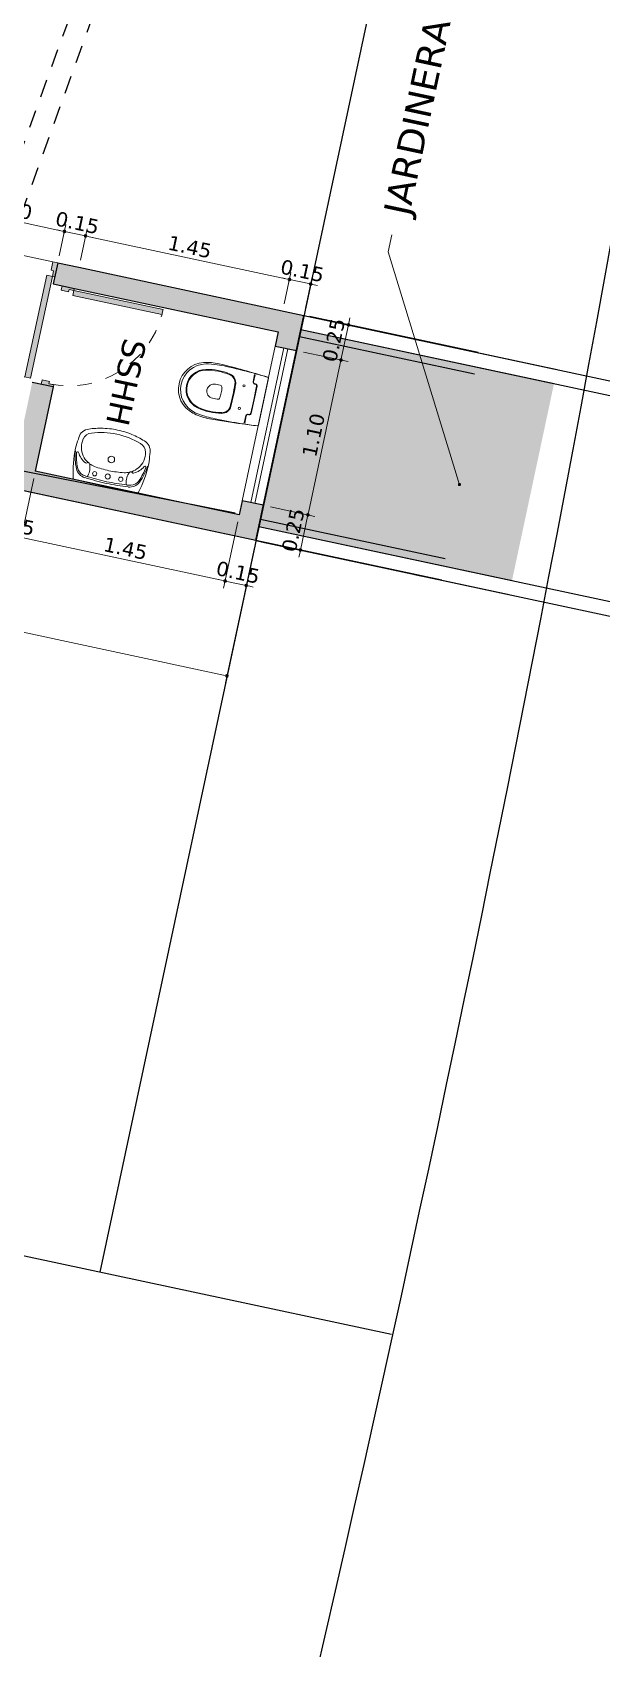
# Model space of a CAD drawing. Header units: millimetres. Extents: x 547073 to 557369, y 9424164 to 9429566.
# Drawn here: x 548957.96 to 548961.92, y 9428029.46 to 9428040.7 of the extents above; entities that cross this region are included whole.
import ezdxf
from ezdxf import colors
from ezdxf.entities.mleader import LeaderData, LeaderLine
from ezdxf.enums import TextEntityAlignment as Align
from ezdxf.math import Vec2, Vec3

# ---------------------------------------------------------------- set-up
doc = ezdxf.new("R2010")
doc.units = ezdxf.units.MM
doc.linetypes.add('HIDDEN2', pattern=[0.1875, 0.125, -0.0625])
for name, color, linetype, lineweight in [('- Cotas', 173, 'Continuous', 13), ('- Mobiliario', 30, 'Continuous', 13), ('- Muro', 4, 'Continuous', 25), ('- Muro.Bajo', 2, 'Continuous', 18), ('- Puertas', 1, 'Continuous', 13), ('- Texto', 5, 'Continuous', 13), ('- Vidrio', 151, 'Continuous', 5), ('a_MUEBLE', 3, 'Continuous', 5), ('GRASS', 81, 'Continuous', 0), ('PARQUES', 82, 'Continuous', 0), ('textos', 52, 'Continuous', 20), ('trazado manzanas', 6, 'Continuous', 25), ('trazado vias', 254, 'Continuous', 25), ('ZZZ - ELEVACIÓN 6', 250, 'Continuous', 5)]:
    doc.layers.add(name, color=color, linetype=linetype, lineweight=lineweight)
doc.layers.add('- Hatch', color=7, linetype='Continuous', lineweight=9, true_color=0x636363)
doc.styles.add('- Txt K', font='verdana.ttf', dxfattribs={"height": 0.15})
doc.styles.add('B&B - Txt K', font='verdana.ttf', dxfattribs={"height": 0.1})
doc.dimstyles.new('1EN100 - MENORES', dxfattribs={"dimtxt": 0.1, "dimasz": 0.025, "dimexe": 0.05, "dimexo": 0.05, "dimgap": 0.025, "dimtad": 1, "dimzin": 1, "dimdsep": 46, "dimtxsty": 'B&B - Txt K', "dimblk": 'DOT', "dimcen": 0, "dimdle": 0.1, "dimclrd": 256, "dimclre": 256, "dimclrt": 7, "dimaunit": 1, "dimazin": 0, "dimtfac": 1, "dimtix": 1, "dimtmove": 0, "dimatfit": 1, "dimfxl": 0.1, "dimtvp": 1, "dimtolj": 1, "dimtzin": 0, "dimlwd": 9, "dimlwe": 9, "dimarcsym": 0})

# ---------------------------------------------------------------- blocks, each defined once
blk = doc.blocks.new('A$C59505A60')
at = {"true_color": 0xffffff}
h = blk.add_hatch(color=7, dxfattribs=at)
h.paths.add_polyline_path([(-0.019, 0.929), (-0.064, 0.925), (0.009, 0.114), (0.054, 0.118)])
h.paths.add_polyline_path([(0.033, 0.071), (0.013, 0.069), (0.009, 0.114), (-0.006, 0.112), (-0.01, 0.112), (0, 0), (0.039, 0.004)])
h.paths.add_polyline_path([(0.886, 0.194), (0.882, 0.193), (0.867, 0.192), (0.871, 0.147), (0.851, 0.145), (0.857, 0.078), (0.896, 0.081)])
at = {"lineweight": 9, "extrusion": (0, 0, -1)}
for p, q in [((-0.064, 0.925), (-0.019, 0.929)), ((0.009, 0.114), (-0.064, 0.925)), ((-0.019, 0.929), (0.054, 0.118)), ((0.054, 0.118), (0.009, 0.114))]:
    blk.add_line(p, q, dxfattribs=at)
at = {"lineweight": 9}
for p, q in [((0.851, 0.145), (0.871, 0.147)), ((0.857, 0.078), (0.851, 0.145)), ((0.867, 0.192), (0.882, 0.193)), ((0.871, 0.147), (0.867, 0.192)), ((0.882, 0.193), (0.886, 0.194)), ((0.886, 0.194), (0.896, 0.081)), ((-0.006, 0.112), (-0.01, 0.112)), ((-0.01, 0.112), (0, 0)), ((0.009, 0.114), (-0.006, 0.112)), ((0, 0), (0.039, 0.004)), ((0.013, 0.069), (0.009, 0.114)), ((0.033, 0.071), (0.013, 0.069)), ((0.039, 0.004), (0.033, 0.071)), ((0.896, 0.081), (0.857, 0.078))]:
    blk.add_line(p, q, dxfattribs=at)
at = {"color": 31, "linetype": 'HIDDEN2', "lineweight": 5}
blk.add_arc((0.013, 0.069), 0.861, 5.1936, 92.1948, dxfattribs=at)
blk = doc.blocks.new('_Dot')
at = {"color": 0, "linetype": 'ByBlock', "lineweight": -2}
blk.add_line((-0.5, 0), (-1, 0), dxfattribs=at)
at = {"color": 0, "linetype": 'ByBlock', "lineweight": 70, "const_width": 0.5}
blk.add_lwpolyline([(-0.25, 0, 1), (0.25, 0, 1)], format="xyb", close=True, dxfattribs=at)
blk = doc.blocks.new('*D11')
at = {"layer": '- Cotas', "lineweight": 9, "transparency": 16777216}
for p, q in [((543633.468, 9428082.49), (543633.468, 9428082.713)), ((543634.243, 9428082.663), (543633.493, 9428082.663)), ((543634.268, 9428082.49), (543634.268, 9428082.713))]:
    blk.add_line(p, q, dxfattribs=at)
at = {"layer": 'Defpoints', "color": 0, "transparency": 16777216}
for p in [(543633.468, 9428082.663), (543633.468, 9428082.44), (543634.268, 9428082.44)]:
    blk.add_point(p, dxfattribs=at)
at = {"layer": '- Cotas', "lineweight": 9, "transparency": 16777216, "xscale": 0.025, "yscale": 0.025, "zscale": 0.025, "rotation": 180}
blk.add_blockref('_Dot', (543633.468, 9428082.663), dxfattribs=at)
at = {"layer": '- Cotas', "lineweight": 9, "transparency": 16777216, "xscale": 0.025, "yscale": 0.025, "zscale": 0.025}
blk.add_blockref('_Dot', (543634.268, 9428082.663), dxfattribs=at)
at = {"layer": '- Cotas', "color": 7, "transparency": 16777216, "insert": (543633.868, 9428082.74), "char_height": 0.1, "attachment_point": 5, "style": 'B&B - Txt K'}
blk.add_mtext('\\A1;0.80', dxfattribs=at)
blk = doc.blocks.new('ca_auto143')
at = {"layer": '- Hatch', "linetype": 'ByBlock'}
for p, q in [((-94.4, 77.5), (-61.5, 80.9)), ((-61.5, 80.9), (22.6, 81.4)), ((22.6, 81.4), (57, 81.2)), ((61.6, 67.8), (55.5, 85.6)), ((55.5, 85.6), (64.9, 85.6)), ((64.9, 85.6), (67.8, 70.4)), ((65.7, 81.1), (104.7, 80.8)), ((104.7, 80.8), (144, 75.4)), ((170.6, 78.7), (171.6, 75.3)), ((-172.9, -2.8), (-169.7, 73.9)), ((-169.7, 73.9), (-127.8, 78.3)), ((-158.7, 75.7), (-160.7, -3.1)), ((-159.1, 75.4), (-150.6, 71.2)), ((-150.6, 71.2), (-150.6, -3)), ((-127.8, 78.3), (-94.4, 77.5)), ((-99.9, 65.8), (-69.4, 72.6)), ((-69.4, 72.6), (60.4, 71.2)), ((-30.3, 54), (-67.6, 72)), ((70.6, 71.1), (28.6, 52)), ((67.6, 71.2), (82.4, 71)), ((144, 75.4), (170.2, 76.4)), ((170.2, 76.4), (200.3, 70.4)), ((198.9, 65.1), (195.5, 71.9)), ((-99.9, 65.8), (-150.6, 64.1)), ((-99.9, 65.8), (-42.8, 50.4)), ((94.4, 67), (198.9, 65.1)), ((176.8, 65.1), (180.7, 40.5)), ((-42.8, 50.4), (-40.3, -3)), ((28.6, 52), (-30.3, 54)), ((180.7, 40.5), (203, 40.5)), ((-140.1, 28.9), (-69, 29.1)), ((-69, 29.1), (-67.9, -2.8)), ((204.4, 31.1), (121.6, 26.4)), ((121.6, 26.4), (121.8, -3.7)), ((199, -2.4), (198.2, 0.9)), ((198.2, 0.9), (204, -2.2)), ((-172.9, -2.5), (-169.7, -79.2)), ((-158.7, -81), (-160.7, -2.2)), ((-150.6, -76.5), (-150.6, -2.3)), ((-69, -34.4), (-67.9, -2.5)), ((-42.8, -55.8), (-40.3, -2.3)), ((121.6, -31.7), (121.8, -1.6)), ((199, -2.9), (198.2, -6.2)), ((198.2, -6.2), (204, -3.1)), ((204.4, -36.4), (121.6, -31.7)), ((-140.1, -34.2), (-69, -34.4)), ((-99.9, -71.2), (-42.8, -55.8)), ((176.8, -70.4), (180.7, -45.8)), ((180.7, -45.8), (203, -45.8)), ((-30.3, -59.3), (-67.6, -77.4)), ((28.6, -57.3), (-30.3, -59.3)), ((70.6, -76.4), (28.6, -57.3)), ((-159.1, -80.8), (-150.6, -76.5)), ((-99.9, -71.2), (-150.6, -69.4)), ((-99.9, -71.2), (-69.4, -78)), ((-69.4, -78), (60.4, -76.6)), ((61.6, -73.1), (55.5, -90.9)), ((64.9, -90.9), (67.8, -75.7)), ((67.6, -76.5), (82.4, -76.3)), ((94.4, -72.4), (198.9, -70.4)), ((170.2, -81.7), (200.3, -75.7)), ((198.9, -70.4), (195.5, -77.2)), ((-169.7, -79.2), (-127.8, -83.6)), ((-127.8, -83.6), (-94.4, -82.8)), ((-94.4, -82.8), (-61.5, -86.2)), ((-61.5, -86.2), (22.6, -86.8)), ((22.6, -86.8), (57, -86.5)), ((65.7, -86.4), (104.7, -86.1)), ((104.7, -86.1), (144, -80.7)), ((144, -80.7), (170.2, -81.7)), ((170.6, -84), (171.6, -80.6)), ((55.5, -90.9), (64.9, -90.9))]:
    blk.add_line(p, q, dxfattribs=at)
for centre, radius, start, end in [((-86.9, -78.1), 161.6, 80.8054, 104.642), ((123.2, -475.6), 556.5, 85.0805, 91.8902), ((80.8, 44.7), 26.3, 13.928, 86.4903), ((198.3, 60.4), 10.2, 9.1082, 78.6925), ((-37.1, -2.7), 245.5, 343.9881, 16.0119), ((15.3, -2.7), 203.6, 341.4744, 18.5256), ((-79.4, -2.7), 121.1, 333.3754, 26.6246), ((-271.5, -2.7), 381.7, 351.9077, 8.0923), ((80.8, -50), 26.3, 273.5097, 346.072), ((198.3, -65.7), 10.2, 281.3075, 350.8918), ((-86.9, 72.8), 161.6, 255.358, 279.1946), ((123.2, 470.3), 556.5, 268.1098, 274.9195)]:
    blk.add_arc(centre, radius, start, end, dxfattribs=at)
blk = doc.blocks.new('ca_ba_wc059')
at = {"layer": '- Mobiliario'}
for q in [(-16.7, 0), (16.7, 0)]:
    blk.add_line((0, 0), q, dxfattribs=at)
at = {"layer": '- Mobiliario', "color": 8}
for p, q in [((-12, -9.6), (-17.2, -9.6)), ((-12, -9.9), (-17.2, -9.9)), ((-11, -7.9), (-11, -8.6)), ((-10.7, -7.9), (-10.7, -8.6)), ((0, -6.6), (-9.7, -6.6)), ((0, -6.9), (-9.7, -6.9)), ((0, -6.6), (9.7, -6.6)), ((0, -6.9), (9.7, -6.9)), ((10.7, -7.9), (10.7, -8.6)), ((11, -7.9), (11, -8.6)), ((12, -9.6), (17.2, -9.6)), ((12, -9.9), (17.2, -9.9)), ((-5, -31.7), (-5, -35.1)), ((5, -31.7), (5, -35.1))]:
    blk.add_line(p, q, dxfattribs=at)
for centre in [(-8, -15.5), (8, -15.5)]:
    blk.add_circle(centre, 0.8, dxfattribs=at)
at = {"layer": '- Mobiliario'}
for centre, radius, start, end in [((530.4, -50.8), 550, 174.7617, 178.4144), ((1479.1, -104.2), 1500, 176.0392, 176.4542), ((-16.7, -0.6), 0.6, 90, 174.7617), ((-16.7, -0.6), 0.6, 90, 174.7617), ((-16.7, -0.6), 0.6, 90, 176.0392), ((16.7, -0.6), 0.6, 3.9608, 90), ((16.7, -0.6), 0.6, 5.2383, 90), ((16.7, -0.6), 0.6, 5.2383, 90), ((-530.4, -50.8), 550, 1.5856, 5.2383), ((-1479.1, -104.2), 1500, 3.5458, 3.9608), ((531.3, -38.2), 550, 177.2031, 179.1884), ((-7.6, -27.9), 6.5, 93.0171, 168.9176), ((-7.6, -27.9), 6, 93.0171, 168.9176), ((0, -171.2), 150, 90, 93.0171), ((0, -171.2), 149.5, 90, 93.0171), ((0, -171.2), 150, 86.9829, 90), ((0, -171.2), 149.5, 86.9829, 90), ((7.6, -27.9), 6.5, 11.0824, 86.9829), ((7.6, -27.9), 6, 11.0824, 86.9829), ((-531.3, -38.2), 550, 0.8116, 2.7969), ((111.4, -30.4), 130, 180, 182.7795), ((26.5, -34.6), 41.2, 168.9176, 193.0268), ((26.5, -34.6), 40.7, 168.9176, 193.0268), ((-26.5, -34.6), 40.7, 346.9732, 11.0824), ((-26.5, -34.6), 41.2, 346.9732, 11.0824), ((-111.4, -30.4), 130, 357.2205, 0), ((20.6, -35.7), 40, 179.8429, 195.5854), ((26.5, -34.6), 45, 182.7795, 193.0268), ((0, -40.7), 17.8, 193.0268, 270), ((0, -40.7), 14, 193.0268, 270), ((0, -40.7), 13.5, 193.0268, 270), ((0, -40.7), 13.5, 270, 346.9732), ((0, -40.7), 14, 270, 346.9732), ((0, -40.7), 17.8, 270, 346.9732), ((-26.5, -34.6), 45, 346.9732, 357.2205), ((-20.6, -35.7), 40, 344.4146, 0.1571), ((0, -41.4), 18.6, 195.5854, 270), ((0, -41.4), 18.6, 270, 344.4146)]:
    blk.add_arc(centre, radius, start, end, dxfattribs=at)
at = {"layer": '- Mobiliario', "color": 8}
for centre, radius, start, end in [((-12, -8.6), 1, 270, 0), ((-12, -8.6), 1.3, 270, 0), ((-9.7, -7.9), 1.3, 90, 180), ((-9.7, -7.9), 1, 90, 180), ((9.7, -7.9), 1.3, 0, 90), ((9.7, -7.9), 1, 0, 90), ((12, -8.6), 1.3, 180, 270), ((12, -8.6), 1, 180, 270), ((0, -35.1), 5, 90, 90), ((0, -35.1), 5, 90, 90), ((-3.5, -31.7), 1.5, 97.0541, 180), ((0, -60), 30, 90, 97.0541), ((0, -60), 30, 82.9459, 90), ((3.5, -31.7), 1.5, 0, 82.9459), ((0, -35.1), 5, 180, 270), ((0, -35.1), 5, 270, 0)]:
    blk.add_arc(centre, radius, start, end, dxfattribs=at)
blk = doc.blocks.new('ca_ba_lv165')
at = {"layer": '- Mobiliario'}
blk.add_lwpolyline([(11.6, -38.8, -0.05313), (0, -40, -0.05313), (-11.6, -38.8, -0.052997), (-20.9, -36, -0.291983), (-25.4, -28.2, -0.018381), (-26, -21.6, -0.069554), (-23.2, -0.7, -0.364904), (-22.3, 0), (0, 0), (22.4, 0, -0.334037), (23.2, -0.7, -0.069554), (26, -21.6, -0.018381), (25.4, -28.2, -0.291983), (20.9, -36, -0.052997), (11.6, -38.8, 10.738987)], format="xyb", close=True, dxfattribs=at)
at = {"layer": '- Mobiliario', "color": 8}
for centre, radius in [((-9.3, -7), 1.5), ((0, -7), 1.75), ((9.3, -7), 1.5), ((0, -19), 2.3)]:
    blk.add_circle(centre, radius, dxfattribs=at)
at = {"layer": '- Mobiliario'}
for centre, radius, start, end in [((8.9, -22.8), 34.7, 154.3526, 174.9519), ((15.7, -24.6), 40.8, 156.9791, 171.682), ((-14.7, -11.3), 8.5, 95.6667, 155.0827), ((-15.2, -11.4), 7.21, 103.9303, 157.8193), ((-12.2, -22.1), 18.3, 96.1242, 104.7631), ((2.4, -202.5), 200.4, 90.6878, 95.1252), ((-25.3, -7.9), 12.2, 335.0786, 15.4509), ((2.4, -204.4), 201.1, 90.6735, 94.7216), ((-24.7, -12.9), 13.9, 36.5023, 40.5961), ((1.1, -95.1), 84, 90.7428, 97.9576), ((-2.4, -202.5), 200.4, 84.8748, 89.3122), ((-2.4, -204.4), 201.1, 85.2784, 89.3265), ((-1.1, -95.1), 84, 82.0424, 89.2572), ((25.3, -7.9), 12.2, 164.5491, 204.9214), ((24.7, -12.9), 13.9, 139.4039, 143.4977), ((12.2, -22.1), 18.3, 75.2369, 83.8758), ((14.7, -11.3), 8.5, 24.9173, 84.3333), ((15.2, -11.4), 7.21, 22.1807, 76.0697), ((-15.7, -24.6), 40.8, 8.318, 23.0209), ((-8.9, -22.8), 34.7, 5.0481, 25.6474), ((-24, -18.8), 0.673, 171.4561, 332.7614), ((-10.8, -25.9), 14.3, 116.0908, 151.5863), ((-8.2, -25.9), 14.3, 143.6606, 192.3282), ((-8.4, -25.6), 13.9, 121.4665, 143.8019), ((-16.7, -14), 1.04, 46.338, 109.7849), ((-15.2, -12.6), 1.03, 218.6113, 337.8696), ((-7, -30.9), 19.3, 100.5316, 112.1023), ((7, -30.9), 19.3, 67.8977, 79.4684), ((15.2, -12.6), 1.03, 202.1304, 321.3887), ((8.4, -25.6), 13.9, 36.1981, 58.5335), ((16.7, -14), 1.04, 70.2151, 133.662), ((10.8, -25.9), 14.3, 28.4137, 63.9092), ((8.1, -25.9), 14.3, 347.6718, 36.3394), ((24, -18.8), 0.673, 207.2386, 8.5439), ((-16, -28.1), 6.15, 187.2234, 256.6972), ((16, -28.1), 6.15, 283.3028, 352.7766), ((0.3, 17.3), 54.4, 250.9575, 269.6483), ((-0.3, 17.3), 54.4, 270.3517, 289.0425)]:
    blk.add_arc(centre, radius, start, end, dxfattribs=at)
blk = doc.blocks.new('*D17')
at = {"layer": '- Cotas', "lineweight": 9, "transparency": 16777216}
for p, q in [((543636.068, 9428081.09), (543636.385, 9428081.09)), ((543636.335, 9428081.115), (543636.335, 9428081.14)), ((543636.335, 9428080.84), (543636.335, 9428081.09)), ((543636.068, 9428080.84), (543636.385, 9428080.84)), ((543636.335, 9428080.815), (543636.335, 9428080.79))]:
    blk.add_line(p, q, dxfattribs=at)
at = {"layer": 'Defpoints', "color": 0, "transparency": 16777216}
for p in [(543636.018, 9428081.09), (543636.335, 9428081.09), (543636.018, 9428080.84)]:
    blk.add_point(p, dxfattribs=at)
at = {"layer": '- Cotas', "lineweight": 9, "transparency": 16777216, "xscale": 0.025, "yscale": 0.025, "zscale": 0.025}
for p, rotation in [((543636.335, 9428081.09), 270), ((543636.335, 9428080.84), 90)]:
    blk.add_blockref('_Dot', p, dxfattribs=dict(at, rotation=rotation))
at = {"layer": '- Cotas', "color": 7, "transparency": 16777216, "insert": (543636.257, 9428080.965), "char_height": 0.1, "attachment_point": 5, "rotation": 90, "style": 'B&B - Txt K'}
blk.add_mtext('\\A1;0.25', dxfattribs=at)
blk = doc.blocks.new('*D19')
at = {"layer": '- Cotas', "lineweight": 9, "transparency": 16777216}
for p, q in [((543634.418, 9428082.49), (543634.418, 9428082.713)), ((543635.843, 9428082.663), (543634.443, 9428082.663)), ((543635.868, 9428082.49), (543635.868, 9428082.713))]:
    blk.add_line(p, q, dxfattribs=at)
at = {"layer": 'Defpoints', "color": 0, "transparency": 16777216}
for p in [(543634.418, 9428082.663), (543634.418, 9428082.44), (543635.868, 9428082.44)]:
    blk.add_point(p, dxfattribs=at)
at = {"layer": '- Cotas', "lineweight": 9, "transparency": 16777216, "xscale": 0.025, "yscale": 0.025, "zscale": 0.025, "rotation": 180}
blk.add_blockref('_Dot', (543634.418, 9428082.663), dxfattribs=at)
at = {"layer": '- Cotas', "lineweight": 9, "transparency": 16777216, "xscale": 0.025, "yscale": 0.025, "zscale": 0.025}
blk.add_blockref('_Dot', (543635.868, 9428082.663), dxfattribs=at)
at = {"layer": '- Cotas', "color": 7, "transparency": 16777216, "insert": (543635.143, 9428082.739), "char_height": 0.1, "attachment_point": 5, "style": 'B&B - Txt K'}
blk.add_mtext('\\A1;1.45', dxfattribs=at)
blk = doc.blocks.new('*D21')
at = {"layer": '- Cotas', "lineweight": 9, "transparency": 16777216}
for p, q in [((543636.068, 9428082.19), (543636.385, 9428082.19)), ((543636.335, 9428081.115), (543636.335, 9428082.165)), ((543636.068, 9428081.09), (543636.385, 9428081.09))]:
    blk.add_line(p, q, dxfattribs=at)
at = {"layer": 'Defpoints', "color": 0, "transparency": 16777216}
for p in [(543636.018, 9428082.19), (543636.335, 9428082.19), (543636.018, 9428081.09)]:
    blk.add_point(p, dxfattribs=at)
at = {"layer": '- Cotas', "lineweight": 9, "transparency": 16777216, "xscale": 0.025, "yscale": 0.025, "zscale": 0.025}
for p, rotation in [((543636.335, 9428082.19), 90), ((543636.335, 9428081.09), 270)]:
    blk.add_blockref('_Dot', p, dxfattribs=dict(at, rotation=rotation))
at = {"layer": '- Cotas', "color": 7, "transparency": 16777216, "insert": (543636.258, 9428081.64), "char_height": 0.1, "attachment_point": 5, "rotation": 90, "style": 'B&B - Txt K'}
blk.add_mtext('\\A1;1.10', dxfattribs=at)
blk = doc.blocks.new('*D23')
at = {"layer": '- Cotas', "lineweight": 9, "transparency": 16777216}
for p, q in [((543635.843, 9428082.663), (543635.818, 9428082.663)), ((543635.868, 9428082.49), (543635.868, 9428082.713)), ((543636.018, 9428082.663), (543635.868, 9428082.663)), ((543636.018, 9428082.49), (543636.018, 9428082.713)), ((543636.043, 9428082.663), (543636.068, 9428082.663))]:
    blk.add_line(p, q, dxfattribs=at)
at = {"layer": 'Defpoints', "color": 0, "transparency": 16777216}
for p in [(543635.868, 9428082.663), (543635.868, 9428082.44), (543636.018, 9428082.44)]:
    blk.add_point(p, dxfattribs=at)
at = {"layer": '- Cotas', "lineweight": 9, "transparency": 16777216, "xscale": 0.025, "yscale": 0.025, "zscale": 0.025}
blk.add_blockref('_Dot', (543635.868, 9428082.663), dxfattribs=at)
at = {"layer": '- Cotas', "lineweight": 9, "transparency": 16777216, "xscale": 0.025, "yscale": 0.025, "zscale": 0.025, "rotation": 180}
blk.add_blockref('_Dot', (543636.018, 9428082.663), dxfattribs=at)
at = {"layer": '- Cotas', "color": 7, "transparency": 16777216, "insert": (543635.943, 9428082.74), "char_height": 0.1, "attachment_point": 5, "style": 'B&B - Txt K'}
blk.add_mtext('\\A1;0.15', dxfattribs=at)
blk = doc.blocks.new('*D25')
at = {"layer": '- Cotas', "lineweight": 9, "transparency": 16777216}
for p, q in [((543636.196, 9428082.44), (543636.385, 9428082.44)), ((543636.335, 9428082.465), (543636.335, 9428082.49)), ((543636.335, 9428082.19), (543636.335, 9428082.44)), ((543636.068, 9428082.19), (543636.385, 9428082.19)), ((543636.335, 9428082.165), (543636.335, 9428082.14))]:
    blk.add_line(p, q, dxfattribs=at)
at = {"layer": 'Defpoints', "color": 0, "transparency": 16777216}
for p in [(543636.146, 9428082.44), (543636.335, 9428082.44), (543636.018, 9428082.19)]:
    blk.add_point(p, dxfattribs=at)
at = {"layer": '- Cotas', "lineweight": 9, "transparency": 16777216, "xscale": 0.025, "yscale": 0.025, "zscale": 0.025}
for p, rotation in [((543636.335, 9428082.44), 270), ((543636.335, 9428082.19), 90)]:
    blk.add_blockref('_Dot', p, dxfattribs=dict(at, rotation=rotation))
at = {"layer": '- Cotas', "color": 7, "transparency": 16777216, "insert": (543636.257, 9428082.315), "char_height": 0.1, "attachment_point": 5, "rotation": 90, "style": 'B&B - Txt K'}
blk.add_mtext('\\A1;0.25', dxfattribs=at)
blk = doc.blocks.new('*D27')
at = {"layer": '- Cotas', "lineweight": 9, "transparency": 16777216}
for p, q in [((543634.243, 9428082.663), (543634.218, 9428082.663)), ((543634.268, 9428082.49), (543634.268, 9428082.713)), ((543634.418, 9428082.663), (543634.268, 9428082.663)), ((543634.418, 9428082.49), (543634.418, 9428082.713)), ((543634.443, 9428082.663), (543634.468, 9428082.663))]:
    blk.add_line(p, q, dxfattribs=at)
at = {"layer": 'Defpoints', "color": 0, "transparency": 16777216}
for p in [(543634.268, 9428082.663), (543634.268, 9428082.44), (543634.418, 9428082.44)]:
    blk.add_point(p, dxfattribs=at)
at = {"layer": '- Cotas', "lineweight": 9, "transparency": 16777216, "xscale": 0.025, "yscale": 0.025, "zscale": 0.025}
blk.add_blockref('_Dot', (543634.268, 9428082.663), dxfattribs=at)
at = {"layer": '- Cotas', "lineweight": 9, "transparency": 16777216, "xscale": 0.025, "yscale": 0.025, "zscale": 0.025, "rotation": 180}
blk.add_blockref('_Dot', (543634.418, 9428082.663), dxfattribs=at)
at = {"layer": '- Cotas', "color": 7, "transparency": 16777216, "insert": (543634.343, 9428082.74), "char_height": 0.1, "attachment_point": 5, "style": 'B&B - Txt K'}
blk.add_mtext('\\A1;0.15', dxfattribs=at)
blk = doc.blocks.new('*D43')
at = {"layer": '- Cotas', "lineweight": 9, "transparency": 16777216}
for p, q in [((543630.918, 9428080.79), (543630.918, 9428079.828)), ((543636.018, 9428080.79), (543636.018, 9428079.828)), ((543630.943, 9428079.878), (543635.993, 9428079.878))]:
    blk.add_line(p, q, dxfattribs=at)
at = {"layer": 'Defpoints', "color": 0, "transparency": 16777216}
for p in [(543630.918, 9428080.84), (543636.018, 9428080.84), (543636.018, 9428079.878)]:
    blk.add_point(p, dxfattribs=at)
at = {"layer": '- Cotas', "lineweight": 9, "transparency": 16777216, "xscale": 0.025, "yscale": 0.025, "zscale": 0.025, "rotation": 180}
blk.add_blockref('_Dot', (543630.918, 9428079.878), dxfattribs=at)
at = {"layer": '- Cotas', "lineweight": 9, "transparency": 16777216, "xscale": 0.025, "yscale": 0.025, "zscale": 0.025}
blk.add_blockref('_Dot', (543636.018, 9428079.878), dxfattribs=at)
at = {"layer": '- Cotas', "color": 7, "transparency": 16777216, "insert": (543633.468, 9428079.955), "char_height": 0.1, "attachment_point": 5, "style": 'B&B - Txt K'}
blk.add_mtext('\\A1;5.10', dxfattribs=at)
blk = doc.blocks.new('*D44')
at = {"layer": '- Cotas', "lineweight": 9, "transparency": 16777216}
for p, q in [((543635.868, 9428080.94), (543635.868, 9428080.47)), ((543636.018, 9428080.79), (543636.018, 9428080.47)), ((543635.843, 9428080.52), (543635.818, 9428080.52)), ((543636.018, 9428080.52), (543635.868, 9428080.52)), ((543636.043, 9428080.52), (543636.068, 9428080.52))]:
    blk.add_line(p, q, dxfattribs=at)
at = {"layer": 'Defpoints', "color": 0, "transparency": 16777216}
for p in [(543635.868, 9428080.99), (543636.018, 9428080.84), (543635.868, 9428080.52)]:
    blk.add_point(p, dxfattribs=at)
at = {"layer": '- Cotas', "lineweight": 9, "transparency": 16777216, "xscale": 0.025, "yscale": 0.025, "zscale": 0.025}
blk.add_blockref('_Dot', (543635.868, 9428080.52), dxfattribs=at)
at = {"layer": '- Cotas', "lineweight": 9, "transparency": 16777216, "xscale": 0.025, "yscale": 0.025, "zscale": 0.025, "rotation": 180}
blk.add_blockref('_Dot', (543636.018, 9428080.52), dxfattribs=at)
at = {"layer": '- Cotas', "color": 7, "transparency": 16777216, "insert": (543635.943, 9428080.597), "char_height": 0.1, "attachment_point": 5, "style": 'B&B - Txt K'}
blk.add_mtext('\\A1;0.15', dxfattribs=at)
blk = doc.blocks.new('*D45')
at = {"layer": '- Cotas', "lineweight": 9, "transparency": 16777216}
for p, q in [((543634.418, 9428080.94), (543634.418, 9428080.47)), ((543635.868, 9428080.94), (543635.868, 9428080.47)), ((543635.843, 9428080.52), (543634.443, 9428080.52))]:
    blk.add_line(p, q, dxfattribs=at)
at = {"layer": 'Defpoints', "color": 0, "transparency": 16777216}
for p in [(543634.418, 9428080.99), (543635.868, 9428080.99), (543634.418, 9428080.52)]:
    blk.add_point(p, dxfattribs=at)
at = {"layer": '- Cotas', "lineweight": 9, "transparency": 16777216, "xscale": 0.025, "yscale": 0.025, "zscale": 0.025, "rotation": 180}
blk.add_blockref('_Dot', (543634.418, 9428080.52), dxfattribs=at)
at = {"layer": '- Cotas', "lineweight": 9, "transparency": 16777216, "xscale": 0.025, "yscale": 0.025, "zscale": 0.025}
blk.add_blockref('_Dot', (543635.868, 9428080.52), dxfattribs=at)
at = {"layer": '- Cotas', "color": 7, "transparency": 16777216, "insert": (543635.143, 9428080.596), "char_height": 0.1, "attachment_point": 5, "style": 'B&B - Txt K'}
blk.add_mtext('\\A1;1.45', dxfattribs=at)
blk = doc.blocks.new('*D46')
at = {"layer": '- Cotas', "lineweight": 9, "transparency": 16777216}
for p, q in [((543634.268, 9428080.94), (543634.268, 9428080.47)), ((543634.418, 9428080.94), (543634.418, 9428080.47)), ((543634.243, 9428080.52), (543634.218, 9428080.52)), ((543634.418, 9428080.52), (543634.268, 9428080.52)), ((543634.443, 9428080.52), (543634.468, 9428080.52))]:
    blk.add_line(p, q, dxfattribs=at)
at = {"layer": 'Defpoints', "color": 0, "transparency": 16777216}
for p in [(543634.268, 9428080.99), (543634.418, 9428080.99), (543634.268, 9428080.52)]:
    blk.add_point(p, dxfattribs=at)
at = {"layer": '- Cotas', "lineweight": 9, "transparency": 16777216, "xscale": 0.025, "yscale": 0.025, "zscale": 0.025}
blk.add_blockref('_Dot', (543634.268, 9428080.52), dxfattribs=at)
at = {"layer": '- Cotas', "lineweight": 9, "transparency": 16777216, "xscale": 0.025, "yscale": 0.025, "zscale": 0.025, "rotation": 180}
blk.add_blockref('_Dot', (543634.418, 9428080.52), dxfattribs=at)
at = {"layer": '- Cotas', "color": 7, "transparency": 16777216, "insert": (543634.343, 9428080.597), "char_height": 0.1, "attachment_point": 5, "style": 'B&B - Txt K'}
blk.add_mtext('\\A1;0.15', dxfattribs=at)
blk = doc.blocks.new('XWX')
at = {"layer": '- Hatch', "transparency": 33554684}
h = blk.add_hatch(color=256, dxfattribs=at)
h.dxf.hatch_style = 1
h.paths.add_polyline_path([(543634.268, 9428080.84), (543634.268, 9428080.99), (543633.468, 9428080.99), (543633.468, 9428081.59), (543633.318, 9428081.59), (543633.318, 9428080.99), (543633.218, 9428080.99), (543633.218, 9428080.84)])
h.paths.add_polyline_path([(543636.018, 9428081.09), (543635.868, 9428081.09), (543635.868, 9428080.99), (543634.418, 9428080.99), (543634.418, 9428081.59), (543634.268, 9428081.59), (543634.268, 9428080.99), (543634.268, 9428080.84), (543636.018, 9428080.84)])
h.paths.add_polyline_path([(543635.868, 9428082.19), (543636.018, 9428082.19), (543636.018, 9428082.44), (543634.268, 9428082.44), (543634.268, 9428082.29), (543635.868, 9428082.29)])
h.paths.add_polyline_path([(543633.468, 9428082.44), (543633.468, 9428082.29), (543633.218, 9428082.29), (543633.218, 9428082.44)])
at = {"layer": 'GRASS'}
h = blk.add_hatch(color=256, dxfattribs=at)
h.dxf.hatch_style = 1
h.paths.add_polyline_path([(543637.818, 9428080.94), (543637.818, 9428082.34), (543636.018, 9428082.34), (543636.018, 9428080.94)])
at = {"layer": '- Muro'}
for points in [[(543634.268, 9428082.44), (543634.418, 9428082.44), (543636.018, 9428082.44), (543636.018, 9428082.19)], [(543634.268, 9428082.44), (543634.268, 9428082.29)], [(543634.268, 9428082.29), (543634.418, 9428082.29), (543635.868, 9428082.29), (543635.868, 9428082.19)], [(543635.868, 9428082.19), (543636.018, 9428082.19)], [(543636.018, 9428081.09), (543636.018, 9428080.84), (543634.268, 9428080.84), (543634.268, 9428080.84), (543633.318, 9428080.84), (543633.318, 9428081.59), (543633.318, 9428081.59), (543633.468, 9428081.59), (543633.468, 9428080.99), (543634.268, 9428080.99)], [(543634.418, 9428081.59), (543634.268, 9428081.59)], [(543634.418, 9428081.59), (543634.418, 9428080.99)], [(543635.868, 9428081.09), (543635.868, 9428080.99), (543634.418, 9428080.99)], [(543636.018, 9428080.84), (543636.018, 9428081.09), (543635.868, 9428081.09)]]:
    blk.add_lwpolyline(points, dxfattribs=at)
at = {"layer": '- Muro.Bajo', "transparency": 33554684}
blk.add_lwpolyline([(543635.868, 9428081.09), (543636.018, 9428081.09), (543636.018, 9428082.19), (543635.868, 9428082.19)], close=True, dxfattribs=at)
at = {"layer": '- Vidrio', "transparency": 33554684}
for points in [[(543635.928, 9428081.09), (543635.928, 9428082.19)], [(543635.958, 9428081.09), (543635.958, 9428082.19)]]:
    blk.add_lwpolyline(points, dxfattribs=at)
at = {"color": 1}
blk.add_lwpolyline([(543636.018, 9428082.44), (543636.018, 9428080.84), (543630.918, 9428080.84), (543630.918, 9428082.44)], close=True, dxfattribs=at)
at = {"layer": 'trazado manzanas'}
for points in [[(543636.018, 9428082.44), (543637.818, 9428082.44)], [(543636.018, 9428082.34), (543637.818, 9428082.34)], [(543636.018, 9428080.94), (543637.818, 9428080.94)], [(543636.018, 9428080.84), (543637.818, 9428080.84)]]:
    blk.add_lwpolyline(points, dxfattribs=at)
at = {"layer": 'trazado vias'}
for points in [[(543637.34, 9428080.84), (543636.018, 9428080.84), (543636.018, 9428082.44), (543637.257, 9428082.44)], [(543637.257, 9428082.44), (543636.058, 9428082.44)], [(543637.332, 9428080.99), (543636.018, 9428080.99), (543636.018, 9428082.29), (543637.264, 9428082.29)], [(543636.058, 9428080.84), (543637.34, 9428080.84)], [(543637.145, 9428080.84), (543637.34, 9428080.84)]]:
    blk.add_lwpolyline(points, dxfattribs=at)
at = {"layer": 'ZZZ - ELEVACIÓN 6', "color": 30, "linetype": 'HIDDEN2', "lineweight": 25, "true_color": 0xf57a00, "transparency": 33554684}
for points in [[(543634.487, 9428086.623), (543633.718, 9428081.045)], [(543634.327, 9428086.562), (543633.577, 9428081.12)]]:
    blk.add_lwpolyline(points, dxfattribs=at)
at = {"layer": '- Puertas'}
for p, xscale, yscale, zscale, rotation in [((543634.268, 9428082.44), 0.8888888888872045, 0.8888888888872045, 0.8888888888872045, 174.8064378910178), ((543634.331, 9428082.29), 0.7777777777776379, 0.7777777777776379, 0.7777777777776379, 264.8064378910178)]:
    blk.add_blockref('A$C59505A60', p, dxfattribs=dict(at, xscale=xscale, yscale=yscale, zscale=zscale, rotation=rotation))
at = {"xscale": 0.0099999999999982, "yscale": 0.0099999999999982, "zscale": 0.0099999999999982}
for name, p, rotation in [('ca_ba_wc059', (543635.868, 9428081.794), 270), ('ca_ba_lv165', (543634.918, 9428080.99), 179.9999999999998)]:
    blk.add_blockref(name, p, dxfattribs=dict(at, rotation=rotation))
at = {"layer": 'a_MUEBLE', "xscale": -0.0099999999999982, "yscale": 0.0099999999999982, "zscale": 0.0099999999999982}
blk.add_blockref('ca_auto143', (543631.914, 9428083.974), dxfattribs=at)
at = {"layer": 'a_MUEBLE', "xscale": -0.0099999999999982, "yscale": 0.0099999999999982, "zscale": 0.0099999999999982, "rotation": 179.9999999999998}
blk.add_blockref('ca_auto143', (543632.422, 9428079.306), dxfattribs=at)
at = {"layer": 'textos', "insert": (543634.824, 9428081.727), "char_height": 0.16, "width": 3.39514, "attachment_point": 8, "rotation": 270, "style": '- Txt K'}
blk.add_mtext('SSHH', dxfattribs=at)
at = {"layer": 'textos', "style": '- Txt K'}
blk.add_attdef('+0.15', text='', height=0.135, rotation=270, dxfattribs=at).set_placement((543633.748, 9428082.323), align=Align.BOTTOM_LEFT)
at = {"layer": '- Cotas', "color": 1}
for base, p1, p2, angle, override, picture, middle in [((543633.468, 9428082.663), (543634.268, 9428082.44), (543633.468, 9428082.44), 180, {"dimscale": 0, "dimtix": 1, "dimtofl": 1, "dimtmove": 1, "dimatfit": 1}, '*D11', (543633.868, 9428082.74)), ((543634.268, 9428082.663), (543634.418, 9428082.44), (543634.268, 9428082.44), 180, {"dimscale": 0, "dimtix": 1, "dimtofl": 1, "dimtmove": 1, "dimatfit": 1}, '*D27', (543634.343, 9428082.74)), ((543634.418, 9428082.663), (543635.868, 9428082.44), (543634.418, 9428082.44), 180, {"dimscale": 0, "dimtix": 1, "dimtofl": 1, "dimtmove": 1, "dimatfit": 1}, '*D19', (543635.143, 9428082.739)), ((543635.868, 9428082.663), (543636.018, 9428082.44), (543635.868, 9428082.44), 180, {"dimscale": 0, "dimtix": 1, "dimtofl": 1, "dimtmove": 0, "dimatfit": 1}, '*D23', (543635.943, 9428082.74)), ((543636.335, 9428082.44), (543636.018, 9428082.19), (543636.146, 9428082.44), 270, {"dimscale": 0, "dimtix": 1, "dimtofl": 1, "dimtmove": 1, "dimatfit": 1}, '*D25', (543636.257, 9428082.315)), ((543636.335, 9428082.19), (543636.018, 9428081.09), (543636.018, 9428082.19), 270, {"dimscale": 0, "dimtix": 1, "dimtofl": 1, "dimtmove": 1, "dimatfit": 1}, '*D21', (543636.258, 9428081.64)), ((543636.335, 9428081.09), (543636.018, 9428080.84), (543636.018, 9428081.09), 270, {"dimscale": 0, "dimtix": 1, "dimtofl": 1, "dimtmove": 0, "dimatfit": 1}, '*D17', (543636.257, 9428080.965))]:
    dim = blk.add_linear_dim(base=base, p1=p1, p2=p2, angle=angle, dimstyle='1EN100 - MENORES', override=override, dxfattribs=at)
    dim.commit()
    dim.dimension.update_dxf_attribs({"geometry": picture, "text_midpoint": middle})
for base, p1, p2, override, picture, middle in [((543634.268, 9428080.52), (543634.418, 9428080.99), (543634.268, 9428080.99), {"dimscale": 0, "dimtix": 1, "dimtofl": 1, "dimtmove": 1, "dimatfit": 1}, '*D46', (543634.343, 9428080.597)), ((543634.418, 9428080.52), (543635.868, 9428080.99), (543634.418, 9428080.99), {"dimscale": 0, "dimtix": 1, "dimtofl": 1, "dimtmove": 1, "dimatfit": 1}, '*D45', (543635.143, 9428080.596)), ((543635.868, 9428080.52), (543636.018, 9428080.84), (543635.868, 9428080.99), {"dimscale": 0, "dimtix": 1, "dimtofl": 1, "dimtmove": 0, "dimatfit": 1}, '*D44', (543635.943, 9428080.597)), ((543636.018, 9428079.878), (543630.918, 9428080.84), (543636.018, 9428080.84), {"dimscale": 0, "dimtix": 1, "dimtofl": 1, "dimtmove": 0, "dimatfit": 1}, '*D43', (543633.468, 9428079.955))]:
    dim = blk.add_linear_dim(base=base, p1=p1, p2=p2, dimstyle='1EN100 - MENORES', override=override, dxfattribs=at)
    dim.commit()
    dim.dimension.update_dxf_attribs({"geometry": picture, "text_midpoint": middle})
at = {"layer": '- Texto'}
ml = blk.add_multileader_mtext('Standard', dxfattribs=at)
ml.set_content('JARDINERA', color=256, style='B&B - Txt K')
ml.set_leader_properties(color=256, linetype='ByLayer', lineweight=-1)
ml.set_arrow_properties(name='DOT')
ml.build(insert=Vec2(0, 0))
ml.multileader.update_dxf_attribs({"dogleg_length": 0.05, "arrow_head_size": 0.0225})
ctx = ml.context
ctx.base_point, ctx.char_height, ctx.arrow_head_size, ctx.landing_gap_size, ctx.plane_origin, ctx.plane_x_axis, ctx.plane_y_axis = Vec3(543636.5, 9428083.116), 0.1837, 0.0225, 0.0827, Vec3(543640.453, 9428080.999), Vec3(0, 1), Vec3(-1, 0)
ctx.text_align_type = 2
notes = []
notes.append((ctx, [(1, (1, 1, 0), (543636.5, 9428082.994), (0, 1), 0.122, [(0, [(543637.321, 9428081.516)], 0, [])])]))
ctx.mtext.insert, ctx.mtext.text_direction, ctx.mtext.rotation, ctx.mtext.alignment, ctx.mtext.flow_direction = Vec3(543636.407, 9428084.647), Vec3(0, 1), 1.570796, 3, 5
for ctx, leaders in notes:
    for number, flags, end, landing, length, lines in leaders:
        leader = LeaderData()
        leader.index, (leader.has_last_leader_line, leader.has_dogleg_vector, leader.attachment_direction) = number, flags
        leader.last_leader_point, leader.dogleg_vector, leader.dogleg_length = Vec3(end), Vec3(landing), length
        for number, points, colour, breaks in lines:
            line = LeaderLine()
            line.index, line.vertices, line.color, line.breaks = number, Vec3.list(points), colors.encode_raw_color(colour), breaks
            leader.lines.append(line)
        ctx.leaders.append(leader)

msp = doc.modelspace()

# ---------------------------------------------------------------- linework, layer by layer
msp.add_line((548955.271, 9428038.165, 35.757), (548959.373, 9428037.356, 35.757))
msp.add_line((548955.271, 9428038.165, 35.757), (548959.373, 9428037.356, 35.757))
at = {"layer": 'trazado manzanas'}
msp.add_lwpolyline([(549037.284, 9428185.609, 0.039367), (548996.173, 9428042.4), (548966.506, 9428048.733), (548943.926, 9428053.553, 0.284062), (548953.543, 9428045.387), (548954.29, 9428048.887), (548963.237, 9428046.977, -0.023057), (548959.66, 9428028.109), (548950.283, 9428030.111), (548951.034, 9428033.632, 0.267949), (548939.618, 9428029.934), (548959.092, 9428025.776, -0.055872), (548942.886, 9427982.282, 0.086394), (548927.913, 9427932.241)], format="xyb", dxfattribs=at)
at = {"layer": 'trazado manzanas', "elevation": 35.757}
for points in [[(548960.938, 9428043.813), (548958.432, 9428032.077)], [(548959.831, 9428038.629), (548972.397, 9428035.947)], [(548959.852, 9428038.727), (548972.418, 9428036.045)], [(548959.518, 9428037.162), (548972.084, 9428034.48)], [(548959.539, 9428037.26), (548972.124, 9428034.574)], [(548960.462, 9428031.644), (548951.033, 9428033.656), (548950.282, 9428030.136), (548992.25, 9428021.177), (548993.002, 9428024.697), (548963.396, 9428031.017)]]:
    msp.add_lwpolyline(points, dxfattribs=at)
at = {"layer": 'trazado manzanas'}
msp.add_lwpolyline([(548962.297, 9428025.117), (548937.836, 9428030.34, 0.072138), (548927.551, 9427735.722), (548985.144, 9427717.833, -0.000003), (548983.176, 9427733.359, -0.043029), (548977.87, 9427900.257, -0.0039), (548978.811, 9427915.394, -0.026834), (548991.652, 9428018.85)], format="xyb", close=True, dxfattribs=at)

# ---------------------------------------------------------------- block references
at = {"layer": 'PARQUES', "rotation": 347.9495530869906}
msp.add_blockref('XWX', (-1951024.187, 321208.411, 35.757), dxfattribs=at)

doc.saveas('drawing.dxf')
